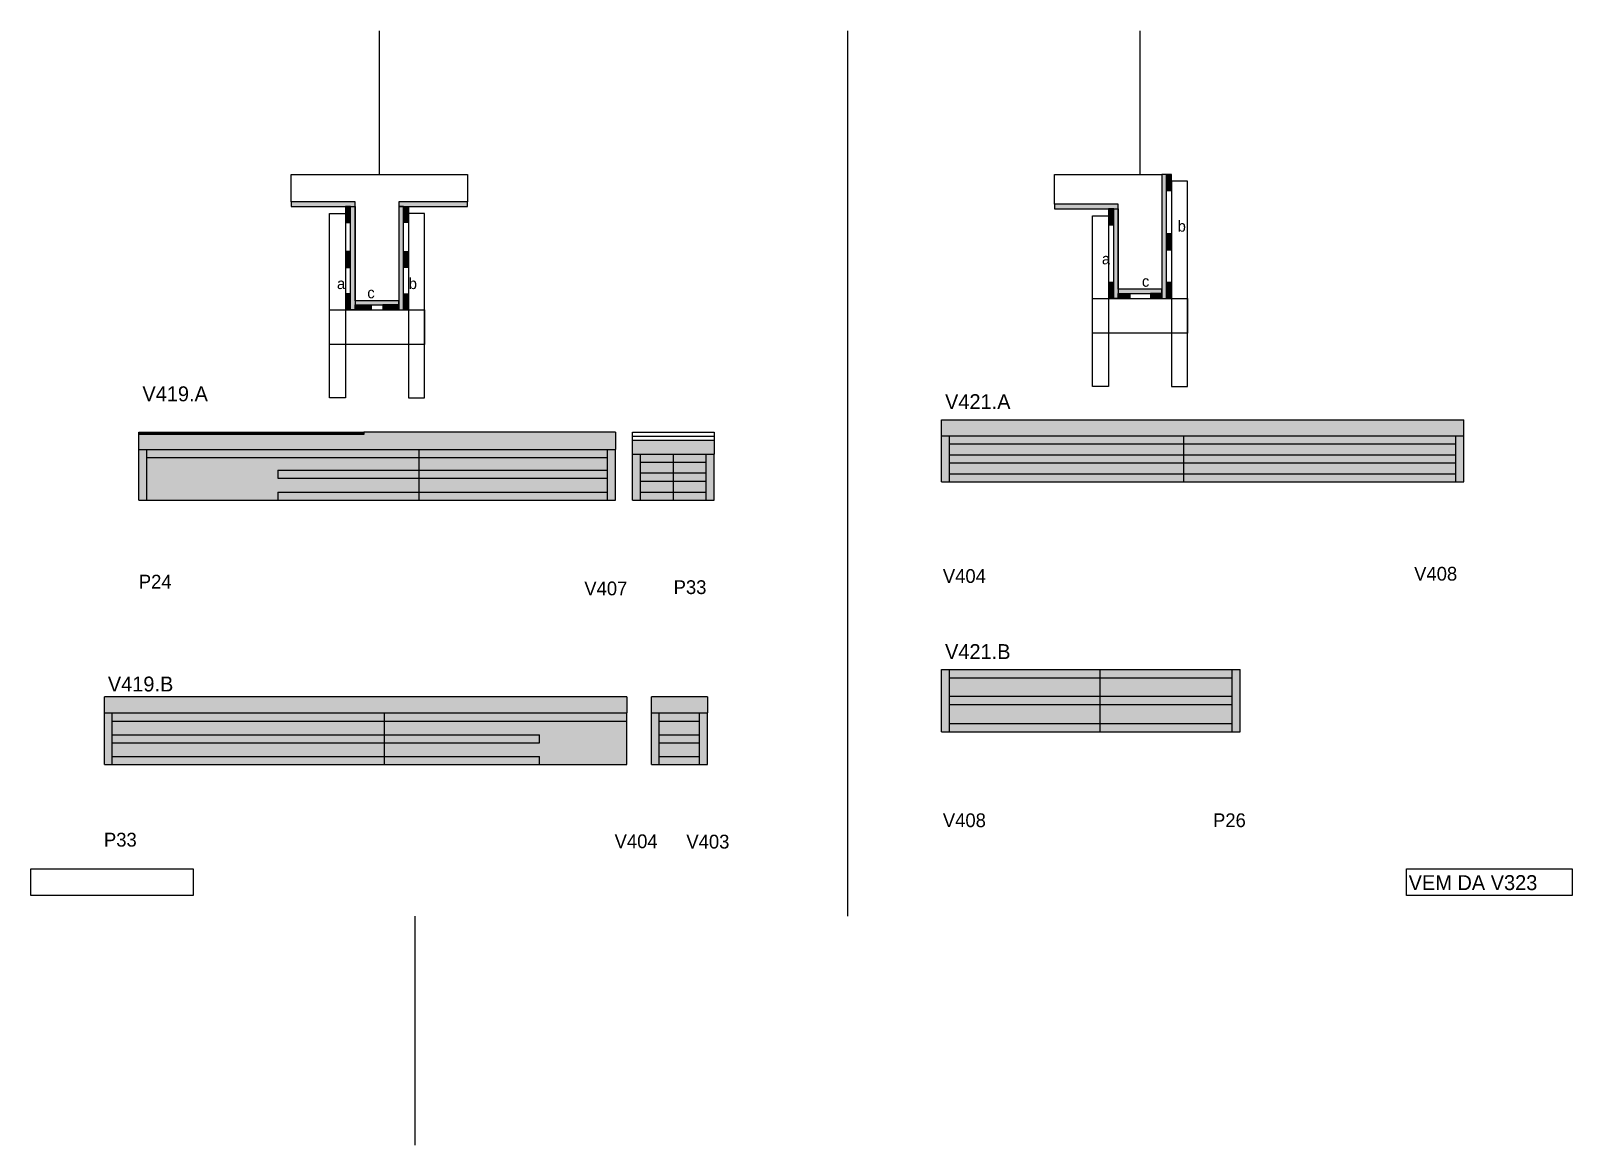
# Model space of a CAD drawing. Header units: metres. Extents: x 4782 to 6124, y 1444 to 2414.
import ezdxf

# ---------------------------------------------------------------- set-up
doc = ezdxf.new("R2010")
doc.units = ezdxf.units.M
for name, color, linetype in [('5', 7, 'Continuous'), ('CONCRETO', 7, 'Continuous'), ('COTA', 7, 'Continuous'), ('detalhes', 7, 'Continuous'), ('Hachura', 7, 'Continuous'), ('Madeira', 7, 'Continuous'), ('Painéis', 7, 'Continuous'), ('REAPROVEITAMENTO', 7, 'Continuous'), ('SARR_2.2x7', 7, 'Continuous'), ('SARR_3.5x7', 7, 'Continuous'), ('SARR_EDITAR', 7, 'Continuous'), ('Texto Seção', 7, 'Continuous')]:
    doc.layers.add(name, color=color, linetype=linetype)

msp = doc.modelspace()

# ---------------------------------------------------------------- hatches: boundary and pattern name
at = {"layer": 'COTA'}
h = msp.add_hatch(color=7, dxfattribs=at)
h.dxf.hatch_style = 1
h.paths.add_polyline_path([(6030.2, 2061.8), (6030.2, 2075.8), (6030.2, 2075.8), (5575.2, 2075.8), (5575.2, 2075.8), (5575.2, 2061.8), (5575.2, 2061.8), (6030.2, 2061.8), (6030.2, 2061.8)])
h = msp.add_hatch(color=7, dxfattribs=at)
h.dxf.hatch_style = 1
h.paths.add_polyline_path([(5072.1, 2062.8), (4876.1, 2062.8), (4876.1, 2062.8), (4876.1, 2049.8), (4876.1, 2049.8), (5291.1, 2049.8), (5291.1, 2049.8), (5291.1, 2064.8), (5291.1, 2064.8), (5072.1, 2064.8), (5072.1, 2064.8), (5072.1, 2062.8)])
h = msp.add_hatch(color=7, dxfattribs=at)
h.dxf.hatch_style = 1
h.paths.add_polyline_path([(5377.1, 2045.8), (5377.1, 2057.8), (5377.1, 2057.8), (5306.1, 2057.8), (5306.1, 2057.8), (5306.1, 2045.8), (5306.1, 2045.8), (5377.1, 2045.8)])
h = msp.add_hatch(color=7, dxfattribs=at)
h.dxf.hatch_style = 1
h.paths.add_polyline_path([(5301, 1820.5), (5301, 1834.5), (5301, 1834.5), (4845.7, 1834.5), (4845.7, 1834.5), (4846, 1820.5), (4846, 1820.5), (5301, 1820.5), (5301, 1820.5)])
h = msp.add_hatch(color=7, dxfattribs=at)
h.dxf.hatch_style = 1
h.paths.add_polyline_path([(5371.4, 1820.5), (5371.4, 1834.5), (5371.4, 1834.5), (5322.4, 1834.5), (5322.4, 1834.5), (5322.4, 1820.5), (5322.4, 1820.5), (5371.4, 1820.5), (5371.4, 1820.5)])
at = {"layer": 'Hachura'}
h = msp.add_hatch(color=7, dxfattribs=at)
h.dxf.hatch_style = 1
h.paths.add_polyline_path([(5771.1, 2289.3), (5767.1, 2289.3), (5767.1, 2289.3), (5767.1, 2181.3), (5767.1, 2181.3), (5771.1, 2181.3), (5771.1, 2181.3), (5771.1, 2289.3)])
h = msp.add_hatch(color=7, dxfattribs=at)
h.dxf.hatch_style = 1
h.paths.add_polyline_path([(5771.1, 2275.3), (5775.5, 2275.3), (5775.5, 2275.3), (5775.5, 2289.3), (5775.5, 2289.3), (5771.1, 2289.3), (5771.1, 2289.3), (5771.1, 2275.3)])
h = msp.add_hatch(color=7, dxfattribs=at)
h.dxf.hatch_style = 1
h.paths.add_polyline_path([(5064.4, 2261.3), (5064.4, 2265.3), (5064.4, 2265.3), (5008.8, 2265.3), (5008.8, 2265.3), (5008.8, 2261.3), (5008.8, 2261.3), (5064.4, 2261.3)])
h = msp.add_hatch(color=7, dxfattribs=at)
h.dxf.hatch_style = 1
h.paths.add_polyline_path([(5056, 2247.3), (5060.4, 2247.3), (5060.4, 2247.3), (5060.4, 2261.3), (5060.4, 2261.3), (5056, 2261.3), (5056, 2261.3), (5056, 2247.3)])
h = msp.add_hatch(color=7, dxfattribs=at)
h.dxf.hatch_style = 1
h.paths.add_polyline_path([(5060.4, 2261.3), (5064.4, 2261.3), (5064.4, 2261.3), (5064.4, 2171.3), (5064.4, 2171.3), (5060.4, 2171.3), (5060.4, 2171.3), (5060.4, 2261.3)])
h = msp.add_hatch(color=7, dxfattribs=at)
h.dxf.hatch_style = 1
h.paths.add_polyline_path([(5162.4, 2261.3), (5162.4, 2265.3), (5162.4, 2265.3), (5102.4, 2265.3), (5102.4, 2265.3), (5102.4, 2261.3), (5102.4, 2261.3), (5162.4, 2261.3)])
h = msp.add_hatch(color=7, dxfattribs=at)
h.dxf.hatch_style = 1
h.paths.add_polyline_path([(5106.4, 2261.3), (5102.4, 2261.3), (5102.4, 2261.3), (5102.4, 2171.3), (5102.4, 2171.3), (5106.4, 2171.3), (5106.4, 2171.3), (5106.4, 2261.3)])
h = msp.add_hatch(color=7, dxfattribs=at)
h.dxf.hatch_style = 1
h.paths.add_polyline_path([(5110.8, 2247.3), (5106.4, 2247.3), (5106.4, 2247.3), (5106.4, 2261.3), (5106.4, 2261.3), (5110.8, 2261.3), (5110.8, 2261.3), (5110.8, 2247.3)])
h = msp.add_hatch(color=7, dxfattribs=at)
h.dxf.hatch_style = 1
h.paths.add_polyline_path([(5729.1, 2259.3), (5729.1, 2263.3), (5729.1, 2263.3), (5673.5, 2263.3), (5673.5, 2263.3), (5673.5, 2259.3), (5673.5, 2259.3), (5729.1, 2259.3)])
h = msp.add_hatch(color=7, dxfattribs=at)
h.dxf.hatch_style = 1
h.paths.add_polyline_path([(5720.7, 2245.3), (5725.1, 2245.3), (5725.1, 2245.3), (5725.1, 2259.3), (5725.1, 2259.3), (5720.7, 2259.3), (5720.7, 2259.3), (5720.7, 2245.3)])
h = msp.add_hatch(color=7, dxfattribs=at)
h.dxf.hatch_style = 1
h.paths.add_polyline_path([(5729.1, 2259.3), (5725.1, 2259.3), (5725.1, 2259.3), (5725.1, 2181.3), (5725.1, 2181.3), (5729.1, 2181.3), (5729.1, 2181.3), (5729.1, 2259.3), (5729.1, 2259.3)])
h = msp.add_hatch(color=7, dxfattribs=at)
h.dxf.hatch_style = 1
h.paths.add_polyline_path([(5771.1, 2223.7), (5775.5, 2223.7), (5775.5, 2223.7), (5775.5, 2237.7), (5775.5, 2237.7), (5771.1, 2237.7), (5771.1, 2237.7), (5771.1, 2223.7)])
h = msp.add_hatch(color=7, dxfattribs=at)
h.dxf.hatch_style = 1
h.paths.add_polyline_path([(5056, 2208.3), (5060.4, 2208.3), (5060.4, 2208.3), (5060.4, 2222.3), (5060.4, 2222.3), (5056, 2222.3), (5056, 2222.3), (5056, 2208.3)])
h = msp.add_hatch(color=7, dxfattribs=at)
h.dxf.hatch_style = 1
h.paths.add_polyline_path([(5110.8, 2208.3), (5106.4, 2208.3), (5106.4, 2208.3), (5106.4, 2222.3), (5106.4, 2222.3), (5110.8, 2222.3), (5110.8, 2222.3), (5110.8, 2208.3)])
h = msp.add_hatch(color=7, dxfattribs=at)
h.dxf.hatch_style = 1
h.paths.add_polyline_path([(5720.7, 2181.3), (5725.1, 2181.3), (5725.1, 2181.3), (5725.1, 2195.3), (5725.1, 2195.3), (5720.7, 2195.3), (5720.7, 2195.3), (5720.7, 2181.3)])
h = msp.add_hatch(color=7, dxfattribs=at)
h.dxf.hatch_style = 1
h.paths.add_polyline_path([(5767.1, 2185.7), (5767.1, 2189.3), (5767.1, 2189.3), (5729.1, 2189.3), (5729.1, 2189.3), (5729.1, 2185.7), (5729.1, 2185.7), (5767.1, 2185.7)])
h = msp.add_hatch(color=7, dxfattribs=at)
h.dxf.hatch_style = 1
h.paths.add_polyline_path([(5771.1, 2181.3), (5775.5, 2181.3), (5775.5, 2181.3), (5775.5, 2195.3), (5775.5, 2195.3), (5771.1, 2195.3), (5771.1, 2195.3), (5771.1, 2181.3)])
h = msp.add_hatch(color=7, dxfattribs=at)
h.dxf.hatch_style = 1
h.paths.add_polyline_path([(5056, 2171.3), (5060.4, 2171.3), (5060.4, 2171.3), (5060.4, 2185.3), (5060.4, 2185.3), (5056, 2185.3), (5056, 2185.3), (5056, 2171.3)])
h = msp.add_hatch(color=7, dxfattribs=at)
h.dxf.hatch_style = 1
h.paths.add_polyline_path([(5102.4, 2175.7), (5102.4, 2179.3), (5102.4, 2179.3), (5064.4, 2179.3), (5064.4, 2179.3), (5064.4, 2175.7), (5064.4, 2175.7), (5102.4, 2175.7)])
h = msp.add_hatch(color=7, dxfattribs=at)
h.dxf.hatch_style = 1
h.paths.add_polyline_path([(5064.4, 2171.3), (5064.4, 2175.7), (5064.4, 2175.7), (5078.4, 2175.7), (5078.4, 2175.7), (5078.4, 2171.3), (5078.4, 2171.3), (5064.4, 2171.3)])
h = msp.add_hatch(color=7, dxfattribs=at)
h.dxf.hatch_style = 1
h.paths.add_polyline_path([(5102.4, 2171.3), (5102.4, 2175.7), (5102.4, 2175.7), (5088.4, 2175.7), (5088.4, 2175.7), (5088.4, 2171.3), (5088.4, 2171.3), (5102.4, 2171.3)])
h = msp.add_hatch(color=7, dxfattribs=at)
h.dxf.hatch_style = 1
h.paths.add_polyline_path([(5110.8, 2171.3), (5106.4, 2171.3), (5106.4, 2171.3), (5106.4, 2185.3), (5106.4, 2185.3), (5110.8, 2185.3), (5110.8, 2185.3), (5110.8, 2171.3)])
h = msp.add_hatch(color=7, dxfattribs=at)
h.dxf.hatch_style = 1
h.paths.add_polyline_path([(5729.1, 2181.3), (5729.1, 2185.7), (5729.1, 2185.7), (5739.1, 2185.7), (5739.1, 2185.7), (5739.1, 2181.3), (5739.1, 2181.3), (5729.1, 2181.3)])
h = msp.add_hatch(color=7, dxfattribs=at)
h.dxf.hatch_style = 1
h.paths.add_polyline_path([(5767.1, 2181.3), (5767.1, 2185.7), (5767.1, 2185.7), (5757.1, 2185.7), (5757.1, 2185.7), (5757.1, 2181.3), (5757.1, 2181.3), (5767.1, 2181.3)])
at = {"layer": 'REAPROVEITAMENTO'}
h = msp.add_hatch(color=7, dxfattribs=at)
h.dxf.hatch_style = 1
h.paths.add_polyline_path([(5575.2, 2021.9), (5575.2, 2062), (5575.2, 2062), (6030.2, 2061.8), (6030.2, 2061.8), (6030.2, 2021.7), (6030.2, 2021.7), (5575.2, 2021.9), (5575.2, 2021.9)])
h = msp.add_hatch(color=7, dxfattribs=at)
h.dxf.hatch_style = 1
h.paths.add_polyline_path([(5291.1, 2005.8), (5291.1, 2049.8), (5291.1, 2049.8), (4876.1, 2049.8), (4876.1, 2049.8), (4876.1, 2005.8), (4876.1, 2005.8), (5291.1, 2005.8)])
h = msp.add_hatch(color=7, dxfattribs=at)
h.dxf.hatch_style = 1
h.paths.add_polyline_path([(5377.1, 2005.8), (5377.1, 2045.7), (5377.1, 2045.7), (5306.1, 2045.9), (5306.1, 2045.9), (5306.1, 2005.9), (5306.1, 2005.9), (5377.1, 2005.8)])
h = msp.add_hatch(color=7, dxfattribs=at)
h.dxf.hatch_style = 1
h.paths.add_polyline_path([(5575.2, 1804.4), (5575.2, 1858.5), (5575.2, 1858.5), (5835.2, 1858.2), (5835.2, 1858.2), (5835.2, 1804.1), (5835.2, 1804.1), (5575.2, 1804.4), (5575.2, 1804.4)])
h = msp.add_hatch(color=7, dxfattribs=at)
h.dxf.hatch_style = 1
h.paths.add_polyline_path([(5301, 1775.4), (5301, 1820.6), (5301, 1820.6), (4846, 1820.8), (4846, 1820.8), (4846, 1775.6), (4846, 1775.6), (5301, 1775.4)])
h = msp.add_hatch(color=7, dxfattribs=at)
h.dxf.hatch_style = 1
h.paths.add_polyline_path([(5371.4, 1775.4), (5371.4, 1820.6), (5371.4, 1820.6), (5322.4, 1820.8), (5322.4, 1820.8), (5322.4, 1775.6), (5322.4, 1775.6), (5371.4, 1775.4)])

# ---------------------------------------------------------------- linework, layer by layer
at = {"color": 7, "lineweight": 25}
msp.add_line((5116.6, 1444.3), (5116.6, 1643.5), dxfattribs=at)
at = {"layer": 'CONCRETO', "color": 7, "lineweight": 25}
for points in [[(5008.8, 2265.3), (5008.8, 2289.3), (5162.4, 2289.3), (5162.4, 2265.3), (5102.4, 2265.3), (5102.4, 2179.3), (5064.4, 2179.3), (5064.4, 2265.3)], [(5673.5, 2263.3), (5673.5, 2289.3), (5729.1, 2289.3), (5729.1, 2289.3), (5767.1, 2289.3), (5767.1, 2189.3), (5729.1, 2189.3), (5729.1, 2263.3)]]:
    msp.add_lwpolyline(points, close=True, dxfattribs=at)
at = {"layer": 'COTA', "color": 7, "lineweight": 25}
for p, q in [((5493.1, 2414.3), (5493.1, 1643.5)), ((5575.2, 2061.8), (5575.2, 2075.8)), ((5575.2, 2075.8), (6030.2, 2075.8)), ((6030.2, 2061.8), (6030.2, 2075.8)), ((4876.1, 2049.8), (4876.1, 2062.8)), ((5291.1, 2064.8), (5072.1, 2064.8)), ((5291.1, 2064.8), (5291.1, 2049.8)), ((5306.1, 2045.8), (5306.1, 2057.8)), ((5377.1, 2057.8), (5306.1, 2057.8)), ((5377.1, 2057.8), (5377.1, 2045.8)), ((4846, 1820.5), (4846, 1834.5)), ((5301, 1834.5), (4846, 1834.5)), ((5301, 1834.5), (5301, 1820.5)), ((5322.4, 1820.5), (5322.4, 1834.5)), ((5371.4, 1834.5), (5322.4, 1834.5)), ((5371.4, 1834.5), (5371.4, 1820.5))]:
    msp.add_line(p, q, dxfattribs=at)
at = {"layer": 'Defpoints', "color": 7, "lineweight": 25}
for p, q in [((5085.6, 2289.3), (5085.6, 2414.3)), ((5748.1, 2289.3), (5748.1, 2414.3))]:
    msp.add_line(p, q, dxfattribs=at)
at = {"layer": 'Madeira', "color": 7, "lineweight": 25}
for points in [[(5771.1, 2275.3), (5775.5, 2275.3), (5775.5, 2289.3), (5771.1, 2289.3)], [(5056, 2247.3), (5060.4, 2247.3), (5060.4, 2261.3), (5056, 2261.3)], [(5110.8, 2247.3), (5106.4, 2247.3), (5106.4, 2261.3), (5110.8, 2261.3)], [(5720.7, 2245.3), (5725.1, 2245.3), (5725.1, 2259.3), (5720.7, 2259.3)], [(5771.1, 2223.7), (5775.5, 2223.7), (5775.5, 2237.7), (5771.1, 2237.7)], [(5056, 2208.3), (5060.4, 2208.3), (5060.4, 2222.3), (5056, 2222.3)], [(5110.8, 2208.3), (5106.4, 2208.3), (5106.4, 2222.3), (5110.8, 2222.3)], [(5720.7, 2181.3), (5725.1, 2181.3), (5725.1, 2195.3), (5720.7, 2195.3)], [(5771.1, 2181.3), (5775.5, 2181.3), (5775.5, 2195.3), (5771.1, 2195.3)], [(5056, 2171.3), (5060.4, 2171.3), (5060.4, 2185.3), (5056, 2185.3)], [(5064.4, 2171.3), (5064.4, 2175.7), (5078.4, 2175.7), (5078.4, 2171.3)], [(5102.4, 2171.3), (5102.4, 2175.7), (5088.4, 2175.7), (5088.4, 2171.3)], [(5110.8, 2171.3), (5106.4, 2171.3), (5106.4, 2185.3), (5110.8, 2185.3)], [(5729.1, 2181.3), (5729.1, 2185.7), (5739.1, 2185.7), (5739.1, 2181.3)], [(5767.1, 2181.3), (5767.1, 2185.7), (5757.1, 2185.7), (5757.1, 2181.3)]]:
    msp.add_lwpolyline(points, close=True, dxfattribs=at)
at = {"layer": 'Painéis', "color": 7, "lineweight": 25}
for p, q in [((5575.2, 2061.8), (6030.2, 2061.8)), ((5575.2, 2021.8), (5575.2, 2061.8)), ((5786.2, 2021.8), (5786.2, 2061.8)), ((6030.2, 2021.8), (6030.2, 2061.8)), ((4876.1, 2049.8), (5291.1, 2049.8)), ((4876.1, 2005.8), (4876.1, 2049.8)), ((5120.1, 2005.8), (5120.1, 2049.8)), ((5291.1, 2005.8), (5291.1, 2049.8)), ((5306.1, 2045.8), (5377.1, 2045.8)), ((5306.1, 2005.8), (5306.1, 2045.8)), ((5341.6, 2005.8), (5341.6, 2045.8)), ((5377.1, 2005.8), (5377.1, 2045.8)), ((5575.2, 2021.8), (6030.2, 2021.8)), ((4876.1, 2005.8), (5291.1, 2005.8)), ((5306.1, 2005.8), (5377.1, 2005.8)), ((5575.2, 1858.2), (5835.2, 1858.2)), ((5575.2, 1804.2), (5575.2, 1858.2)), ((5713.2, 1804.2), (5713.2, 1858.2)), ((5835.2, 1804.2), (5835.2, 1858.2)), ((4846, 1820.5), (5301, 1820.5)), ((4846, 1775.5), (4846, 1820.5)), ((5090, 1775.5), (5090, 1820.5)), ((5301, 1775.5), (5301, 1820.5)), ((5322.4, 1820.5), (5371.4, 1820.5)), ((5322.4, 1775.5), (5322.4, 1820.5)), ((5371.4, 1775.5), (5371.4, 1820.5)), ((5575.2, 1804.2), (5835.2, 1804.2)), ((4846, 1775.5), (5301, 1775.5)), ((5322.4, 1775.5), (5371.4, 1775.5))]:
    msp.add_line(p, q, dxfattribs=at)
for points in [[(5771.1, 2289.3), (5767.1, 2289.3), (5767.1, 2181.3), (5771.1, 2181.3)], [(5064.4, 2261.3), (5064.4, 2265.3), (5008.8, 2265.3), (5008.8, 2261.3)], [(5060.4, 2261.3), (5064.4, 2261.3), (5064.4, 2171.3), (5060.4, 2171.3)], [(5162.4, 2261.3), (5162.4, 2265.3), (5102.4, 2265.3), (5102.4, 2261.3)], [(5106.4, 2261.3), (5102.4, 2261.3), (5102.4, 2171.3), (5106.4, 2171.3)], [(5729.1, 2259.3), (5729.1, 2263.3), (5673.5, 2263.3), (5673.5, 2259.3)], [(5725.1, 2259.3), (5729.1, 2259.3), (5729.1, 2181.3), (5725.1, 2181.3)], [(5767.1, 2185.7), (5767.1, 2189.3), (5729.1, 2189.3), (5729.1, 2185.7)], [(5102.4, 2175.7), (5102.4, 2179.3), (5064.4, 2179.3), (5064.4, 2175.7)], [(4876.1, 2064.8), (5072.1, 2064.8), (5072.1, 2062.8), (4876.1, 2062.8)], [(5377.1, 2057.8), (5306.1, 2057.8), (5306.1, 2064.8), (5377.1, 2064.8)]]:
    msp.add_lwpolyline(points, close=True, dxfattribs=at)
at = {"layer": 'SARR_2.2x7', "color": 7, "lineweight": 25}
for p, q in [((5377.1, 2061.3), (5306.1, 2061.3)), ((5582.2, 2021.8), (5582.2, 2061.8)), ((5582.2, 2054.8), (6023.2, 2054.8)), ((6023.2, 2021.8), (6023.2, 2061.8)), ((4883.1, 2005.8), (4883.1, 2049.8)), ((4883.1, 2042.8), (5120.1, 2042.8)), ((5120.1, 2042.8), (5284.2, 2042.8)), ((5284.2, 2005.8), (5284.2, 2049.8)), ((5313, 2005.8), (5313, 2045.8)), ((5370.1, 2005.8), (5370.1, 2045.8)), ((5582.2, 2045.3), (5786.2, 2045.3)), ((5786.2, 2045.3), (6023.2, 2045.3)), ((4997.1, 2031.8), (5120.1, 2031.8)), ((4997.1, 2031.8), (4997.1, 2024.8)), ((5120.1, 2031.8), (5284.2, 2031.8)), ((5313, 2038.8), (5341.6, 2038.8)), ((5313, 2029.4), (5341.6, 2029.4)), ((5341.6, 2038.8), (5370.1, 2038.8)), ((5341.6, 2029.4), (5370.1, 2029.4)), ((5582.2, 2038.3), (5786.2, 2038.3)), ((5582.2, 2028.8), (6023.2, 2028.8)), ((5786.2, 2038.3), (6023.2, 2038.3)), ((4997.1, 2024.8), (5120.1, 2024.8)), ((5120.1, 2024.8), (5284.2, 2024.8)), ((5313, 2022.4), (5341.6, 2022.4)), ((5341.6, 2022.4), (5370.1, 2022.4)), ((4997.1, 2012.8), (5120.1, 2012.8)), ((4997.1, 2012.8), (4997.1, 2005.8)), ((5120.1, 2012.8), (5284.2, 2012.8)), ((5313, 2012.8), (5341.6, 2012.8)), ((5341.6, 2012.8), (5370.1, 2012.8)), ((5582.2, 1804.2), (5582.2, 1858.2)), ((5828.2, 1804.2), (5828.2, 1858.2)), ((5582.2, 1851.2), (5713.2, 1851.2)), ((5713.2, 1851.2), (5828.2, 1851.2)), ((5582.2, 1835), (5713.2, 1835)), ((5582.2, 1828), (5713.2, 1828)), ((5713.2, 1835), (5828.2, 1835)), ((5713.2, 1828), (5828.2, 1828)), ((4852.9, 1775.5), (4852.9, 1820.5)), ((4852.9, 1813.5), (5090, 1813.5)), ((5090, 1813.5), (5301, 1813.5)), ((5329.3, 1775.5), (5329.3, 1820.5)), ((5329.3, 1813.5), (5364.4, 1813.5)), ((5364.4, 1775.5), (5364.4, 1820.5)), ((4852.9, 1801.5), (5090, 1801.5)), ((5090, 1801.5), (5225, 1801.5)), ((5225, 1794.5), (5225, 1801.5)), ((5329.3, 1801.5), (5364.4, 1801.5)), ((5582.2, 1811.2), (5713.2, 1811.2)), ((5713.2, 1811.2), (5828.2, 1811.2)), ((4852.9, 1794.5), (5090, 1794.5)), ((5090, 1794.5), (5225, 1794.5)), ((5329.3, 1794.5), (5364.4, 1794.5)), ((4852.9, 1782.5), (5090, 1782.5)), ((5090, 1782.5), (5225, 1782.5)), ((5225, 1775.7), (5225, 1782.5)), ((5329.3, 1782.5), (5364.4, 1782.5))]:
    msp.add_line(p, q, dxfattribs=at)
at = {"layer": 'SARR_3.5x7', "color": 7, "lineweight": 25}
for points in [[(5789.5, 2283.3), (5775.5, 2283.3), (5775.5, 2104.8), (5789.5, 2104.8)], [(5042, 2255.3), (5056, 2255.3), (5056, 2094.8), (5042, 2094.8)], [(5124.8, 2255.3), (5110.8, 2255.3), (5110.8, 2094.8), (5124.8, 2094.8)], [(5706.7, 2253.3), (5720.7, 2253.3), (5720.7, 2104.8), (5706.7, 2104.8)], [(5706.7, 2181.3), (5789.5, 2181.3), (5789.5, 2151.2), (5706.7, 2151.2)], [(5042, 2171.3), (5124.8, 2171.3), (5124.8, 2141.2), (5042, 2141.2)]]:
    msp.add_lwpolyline(points, close=True, dxfattribs=at)
at = {"layer": 'SARR_EDITAR', "color": 7, "lineweight": 25}
msp.add_line((5072.1, 2063.8), (4876.1, 2063.8), dxfattribs=at)
at = {"layer": 'Texto Seção', "color": 7, "lineweight": 25}
for points in [[(4781.9, 1684.7), (4923.4, 1684.7), (4923.4, 1661.5), (4781.9, 1661.5)], [(5980.2, 1684.7), (6124.4, 1684.7), (6124.4, 1661.5), (5980.2, 1661.5)]]:
    msp.add_lwpolyline(points, close=True, dxfattribs=at)

# ---------------------------------------------------------------- texts
at = {"layer": '5', "color": 7, "lineweight": 25}
for s, p in [('V408', (5986.8, 1935.7)), ('P24', (4876, 1928.8)), ('V407', (5264, 1922.9)), ('P33', (5341.8, 1924)), ('V404', (5576.3, 1933.7)), ('V408', (5576.3, 1721.1)), ('P26', (5811.6, 1721.1)), ('P33', (4845.6, 1704.2)), ('V404', (5290.4, 1702.8)), ('V403', (5352.9, 1702.5))]:
    msp.add_text(s, height=12, dxfattribs=at).set_placement(p)
at = {"layer": 'detalhes', "color": 7, "lineweight": 25}
for s, p in [('b', (5780.8, 2239.5)), ('a', (5714.8, 2211)), ('a', (5048.6, 2189.5)), ('c', (5075, 2181.5)), ('b', (5111.1, 2189.5)), ('c', (5749.7, 2191.5))]:
    msp.add_text(s, height=9.6, dxfattribs=at).set_placement(p)
at = {"layer": 'Texto Seção', "color": 7, "lineweight": 25}
for s, p in [('V419.A', (4879.1, 2091.8)), ('V421.A', (5578.2, 2085)), ('V421.B', (5578.2, 1867.4)), ('V419.B', (4849, 1839.2)), ('VEM DA V323', (5982, 1666.3))]:
    msp.add_text(s, height=13, dxfattribs=at).set_placement(p)

doc.saveas('drawing.dxf')
